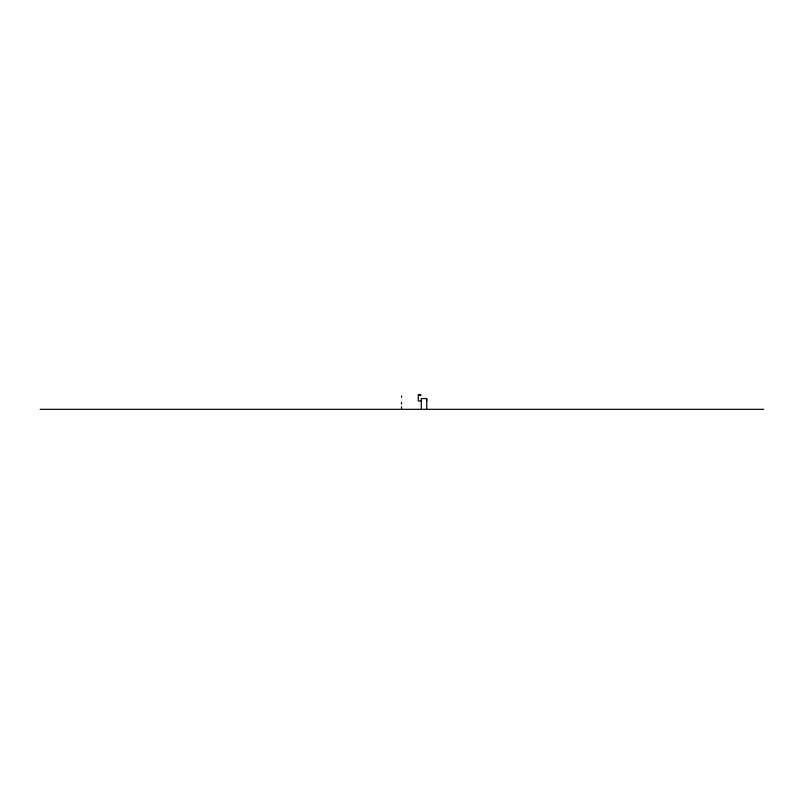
<?xml version="1.0" encoding="UTF-8"?>
<svg xmlns="http://www.w3.org/2000/svg" width="804" height="804" viewBox="0 0 804 804"><rect width="100%" height="100%" fill="white"/><g stroke="black" fill="none" stroke-linecap="round" stroke-linejoin="round"><path stroke-width="1.21" d="M418.311 395.327L420.844 395.327L420.844 394.674L418.311 394.663L418.311 400.985L420.633 400.985M426.763 400.985L426.532 398.553L421.306 398.553L421.306 409.336M40.2 409.336L763.8 409.336M426.763 398.553L426.763 409.336M401.598 395.92L401.598 397.337M401.518 402.372L401.518 404.09M401.518 406.754L401.518 409.025"/></g></svg>
